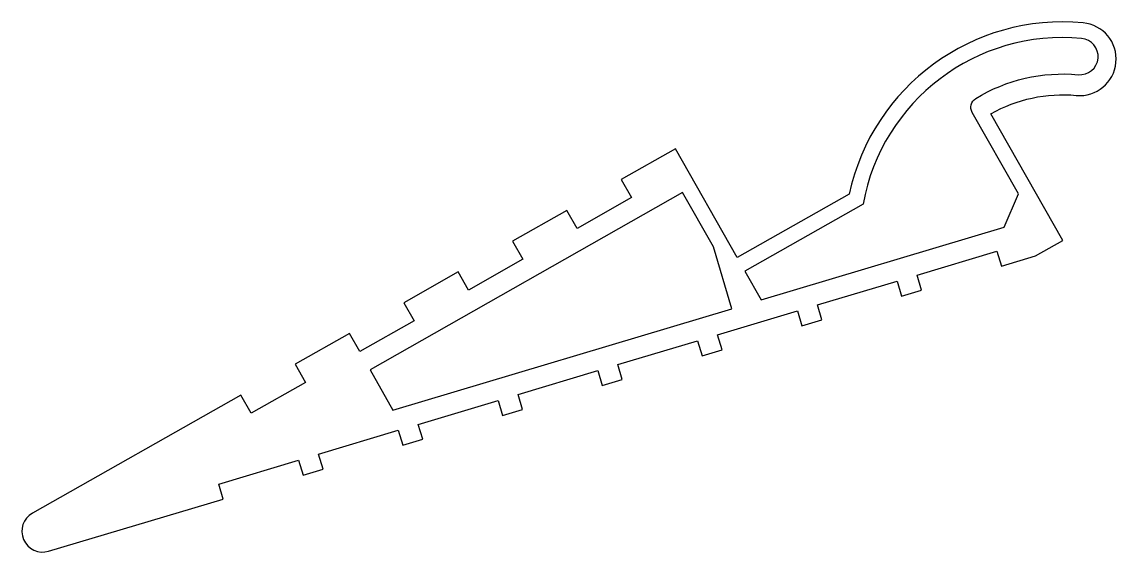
# Model space of a CAD drawing. Extents: x 1500 to 1606, y 1427 to 1478.
import ezdxf

# ---------------------------------------------------------------- set-up
doc = ezdxf.new("R2010")
doc.units = 0
doc.layers.add('ANA', color=220, linetype='CONTINUOUS')

msp = doc.modelspace()

# ---------------------------------------------------------------- linework, layer by layer
at = {"layer": 'ANA', "color": 0}
for points in [[(1586.45, 1453.47), (1594.11, 1455.76), (1594.54, 1454.33), (1597.83, 1455.31), (1600.44, 1456.79), (1593.54, 1468.97, -0.153244), (1601.74, 1470.73, 1), (1602.39, 1477.7, 0.379064), (1579.92, 1461.25), (1569.18, 1455.17), (1563.26, 1465.61), (1558.04, 1462.65), (1559.03, 1460.91), (1553.81, 1457.95), (1552.82, 1459.69), (1547.6, 1456.73), (1548.59, 1454.99), (1543.37, 1452.03), (1542.38, 1453.77), (1537.16, 1450.82), (1538.15, 1449.08), (1532.93, 1446.12), (1531.94, 1447.86), (1526.72, 1444.9), (1527.71, 1443.16), (1522.49, 1440.2), (1521.5, 1441.94), (1501.49, 1430.6, 0.89349), (1503.05, 1426.95), (1519.82, 1431.96), (1519.39, 1433.4), (1527.05, 1435.69), (1527.48, 1434.26), (1529.4, 1434.83), (1528.97, 1436.27), (1536.63, 1438.56), (1537.06, 1437.12), (1538.98, 1437.7), (1538.55, 1439.13), (1546.21, 1441.43), (1546.64, 1439.99), (1548.56, 1440.56), (1548.13, 1442), (1555.79, 1444.3), (1556.22, 1442.86), (1558.14, 1443.43), (1557.71, 1444.87), (1565.37, 1447.16), (1565.8, 1445.73), (1567.72, 1446.3), (1567.29, 1447.74), (1574.95, 1450.03), (1575.38, 1448.59), (1577.3, 1449.17), (1576.87, 1450.6), (1584.53, 1452.9), (1584.96, 1451.46), (1586.88, 1452.03)], [(1602.25, 1476.21, 0.388786), (1581.26, 1460.29), (1569.92, 1453.86), (1571.49, 1451.09), (1594.82, 1458.06), (1596.18, 1461.27), (1591.75, 1469.09, -0.404482), (1592.09, 1470.44, -0.161786), (1601.92, 1472.72, 1)]]:
    msp.add_lwpolyline(points, format="xyb", close=True, dxfattribs=at)
msp.add_lwpolyline([(1563.93, 1461.39), (1533.92, 1444.38), (1536.11, 1440.51), (1568.66, 1450.24), (1566.89, 1456.17)], close=True, dxfattribs=at)

doc.saveas('drawing.dxf')
